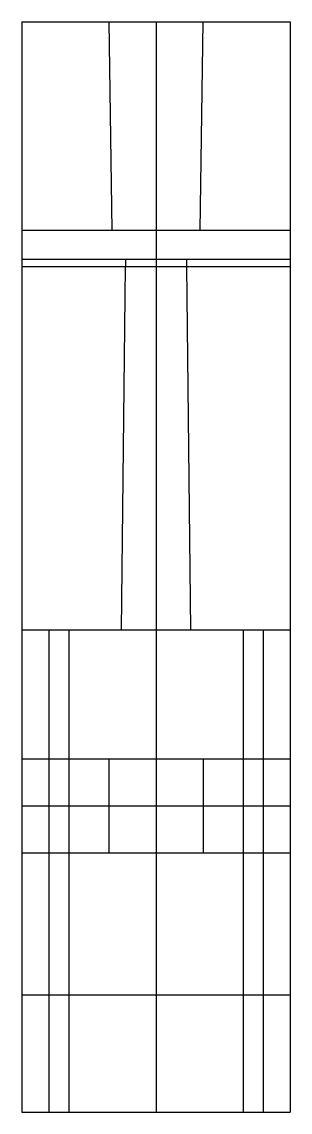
# Model space of a CAD drawing. Header units: centimetres. Extents: x 35.8 to 54.3, y 9.7 to 85.
import ezdxf

# ---------------------------------------------------------------- set-up
doc = ezdxf.new("R2010")
doc.units = ezdxf.units.CM
doc.header["$MEASUREMENT"] = 0

msp = doc.modelspace()

# ---------------------------------------------------------------- linework, layer by layer
for p, q in [((35.75, 85), (35.75, 9.7)), ((35.75, 85), (54.25, 85)), ((41.75, 85), (41.95, 70.6)), ((45, 85), (45, 9.7)), ((48.05, 70.6), (48.25, 85)), ((54.25, 85), (54.25, 9.7)), ((35.75, 70.6), (54.25, 70.6)), ((35.75, 68.6), (54.25, 68.6)), ((42.9, 68.6), (42.9, 68.1)), ((47.1, 68.6), (47.1, 68.1)), ((35.75, 68.1), (54.25, 68.1)), ((42.625, 43), (42.9, 68.1)), ((47.1, 68.1), (47.375, 43)), ((35.75, 43), (54.25, 43)), ((37.6, 43), (37.6, 9.7)), ((39, 43), (39, 9.7)), ((51, 43), (51, 9.7)), ((52.4, 43), (52.4, 9.7)), ((35.75, 34.1), (54.25, 34.1)), ((41.75, 34.1), (41.75, 27.6)), ((48.25, 34.1), (48.25, 27.6)), ((35.75, 30.85), (54.25, 30.85)), ((35.75, 27.6), (54.25, 27.6)), ((35.75, 17.8), (54.25, 17.8)), ((35.75, 9.7), (54.25, 9.7))]:
    msp.add_line(p, q)

doc.saveas('drawing.dxf')
